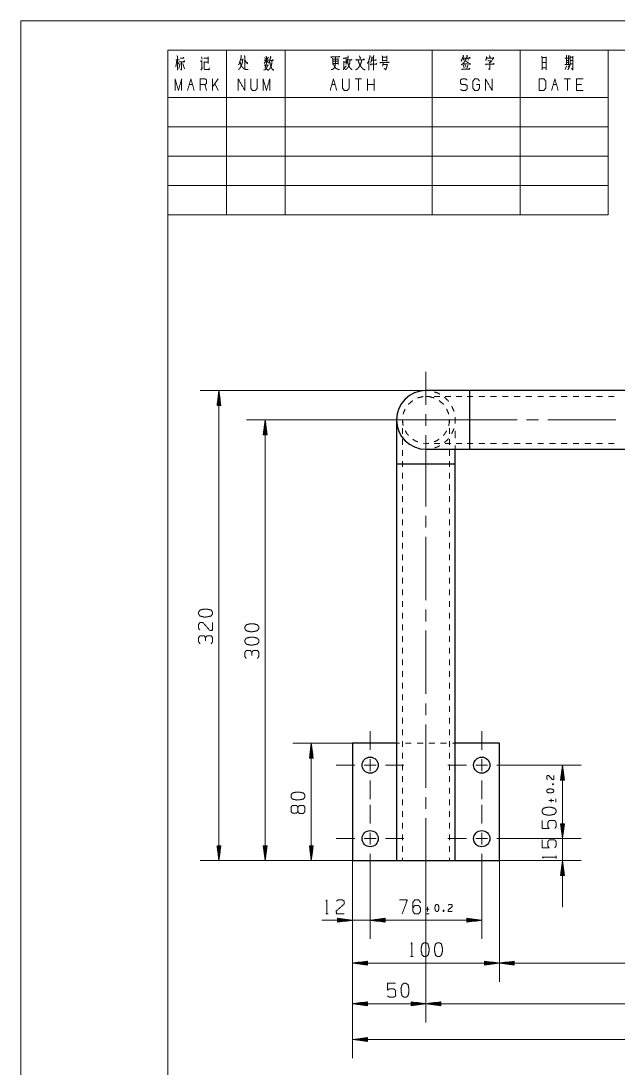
# Model space of a CAD drawing. Header units: millimetres. Extents: x 0 to 420, y 0 to 297.
# Drawn here: x 0 to 101.7, y 118.8 to 297 of the extents above; entities that cross this region are included whole.
import ezdxf

# ---------------------------------------------------------------- set-up
doc = ezdxf.new("R2010")
doc.units = ezdxf.units.MM
doc.layers.add('101', color=7, linetype='Continuous', true_color=0xffffff)

msp = doc.modelspace()

# ---------------------------------------------------------------- linework, layer by layer
at = {"layer": '101', "color": 133, "linetype": 'Continuous', "lineweight": 18}
for p, q in [((0, 297), (0, 0)), ((420, 297), (0, 297)), ((415, 292), (25, 292)), ((25, 292), (25, 5)), ((25, 292), (25, 264)), ((25, 292), (100, 292)), ((25, 292), (100, 292)), ((25, 292), (100, 292)), ((35, 292), (35, 264)), ((45, 292), (45, 264)), ((70, 292), (70, 264)), ((85, 292), (85, 264)), ((100, 292), (100, 264)), ((25, 284), (100, 284)), ((25, 279), (100, 279)), ((25, 274), (100, 274)), ((25, 269), (100, 269)), ((25, 264), (100, 264))]:
    msp.add_line(p, q, dxfattribs=at)
at = {"layer": '101', "color": 72, "linetype": 'Continuous', "lineweight": 18}
for p, q in [((30.74, 290.88), (30.87, 290.49)), ((41.53, 290.78), (41.66, 290.49)), ((42.14, 290.82), (41.95, 290.49)), ((53.11, 290.49), (53.99, 290.49)), ((54.01, 290.63), (54.01, 289.56)), ((55.4, 290.82), (55.37, 289.89)), ((61.56, 290.86), (62.32, 290.86)), ((62.33, 291.05), (62.33, 290.09)), ((76.04, 290.67), (76.21, 290.34)), ((93.22, 291.13), (93.33, 290.98)), ((26.57, 290.3), (26.35, 289.18)), ((26.36, 290.36), (26.98, 290.36)), ((26.69, 290.14), (26.91, 289.66)), ((27.11, 289.78), (26.88, 288.91)), ((27.56, 289.76), (27.87, 288.87)), ((30.65, 288.62), (30.93, 289.08)), ((31.13, 290.07), (31.22, 289.97)), ((37.42, 290.41), (37.77, 290.41)), ((41.4, 289.47), (42.16, 289.47)), ((41.69, 290.2), (41.43, 289.78)), ((41.88, 290.18), (42.11, 289.91)), ((53.1, 289.76), (53.98, 289.76)), ((53.11, 290.14), (53.98, 290.14)), ((55, 290.16), (55, 288.89)), ((55.02, 290.01), (55.35, 290.01)), ((59.27, 290.28), (59.27, 288.65)), ((61.56, 290.28), (62.32, 290.28)), ((61.73, 289.91), (61.56, 289.33)), ((61.6, 289.56), (62.33, 289.56)), ((75.31, 289.52), (75.48, 289.02)), ((75.35, 289.72), (76.07, 289.72)), ((75.6, 289.62), (75.76, 289.2)), ((76.13, 289.56), (75.92, 288.89)), ((92.92, 289.33), (92.65, 288.71)), ((92.86, 289.95), (93.25, 289.95)), ((93.18, 289.37), (93.28, 289.04)), ((93.75, 288.94), (94, 288.69)), ((32.63, 285.18), (32.63, 287.14)), ((33.59, 287.14), (32.63, 285.78)), ((58.02, 287.14), (56.9, 287.14)), ((57.46, 287.14), (57.46, 285.18)), ((59.02, 285.18), (59.02, 287.14)), ((60.14, 285.18), (60.14, 287.14)), ((93.6, 287.14), (92.49, 287.14)), ((93.05, 287.14), (93.05, 285.18)), ((28.66, 286.17), (29.22, 286.17)), ((31.62, 285.18), (31.34, 286.17)), ((33.59, 285.18), (33.04, 286.36)), ((52.94, 286.17), (53.49, 286.17)), ((60.14, 286.17), (59.02, 286.17)), ((90.65, 286.17), (91.2, 286.17)), ((95.45, 286.17), (94.61, 286.17)), ((90.5, 167.07), (90.71, 167.15)), ((89.92, 164.36), (90.72, 164.36)), ((90.32, 164.64), (90.32, 164.08)), ((91.11, 164.08), (91.11, 164.64)), ((91.13, 154.5), (91.13, 154.93)), ((69.22, 146.27), (69.22, 145.47)), ((51.9, 145.06), (52.32, 145.06)), ((69.5, 145.87), (68.94, 145.87)), ((68.94, 145.08), (69.5, 145.08)), ((71.93, 145.69), (72.01, 145.48)), ((66.35, 137.78), (66.77, 137.78))]:
    msp.add_line(p, q, dxfattribs=at)
at = {"layer": '101', "color": 151, "linetype": 'Continuous', "lineweight": 18}
for p, q in [((68.97, 231.7), (68.97, 237.28)), ((68.97, 228.1), (68.97, 230.11)), ((66.37, 229.11), (60.79, 229.11)), ((67.96, 229.11), (69.97, 229.11)), ((71.56, 229.11), (77.14, 229.11)), ((88.13, 229.11), (86.12, 229.11)), ((101.33, 229.11), (89.71, 229.11)), ((68.97, 226.52), (68.97, 220.93)), ((68.97, 210.79), (68.97, 212.8)), ((68.97, 198.43), (68.97, 209.2)), ((68.97, 194.83), (68.97, 196.84)), ((68.97, 182.47), (68.97, 193.25)), ((68.97, 178.88), (68.97, 180.88)), ((68.97, 166.51), (68.97, 177.29)), ((59.47, 172.95), (59.47, 176.12)), ((78.47, 172.95), (78.47, 176.12)), ((59.47, 169.35), (59.47, 171.36)), ((78.47, 169.35), (78.47, 171.36)), ((56.87, 170.36), (53.7, 170.36)), ((58.46, 170.36), (60.47, 170.36)), ((62.06, 170.36), (65.23, 170.36)), ((75.87, 170.36), (72.7, 170.36)), ((77.46, 170.36), (79.47, 170.36)), ((81.06, 170.36), (84.23, 170.36)), ((59.47, 167.77), (59.47, 164.59)), ((78.47, 167.77), (78.47, 164.59)), ((68.97, 162.92), (68.97, 164.93)), ((59.47, 160.45), (59.47, 163.62)), ((78.47, 160.45), (78.47, 163.62)), ((59.47, 156.85), (59.47, 158.86)), ((78.47, 156.85), (78.47, 158.86)), ((56.87, 157.86), (53.7, 157.86)), ((58.46, 157.86), (60.47, 157.86)), ((62.06, 157.86), (65.23, 157.86)), ((75.87, 157.86), (72.7, 157.86)), ((77.46, 157.86), (79.47, 157.86)), ((81.06, 157.86), (84.23, 157.86)), ((59.47, 155.27), (59.47, 152.09)), ((78.47, 155.27), (78.47, 152.09))]:
    msp.add_line(p, q, dxfattribs=at)
at = {"layer": '101', "color": 22, "linetype": 'Continuous', "lineweight": 18}
for p, q in [((76.47, 234.11), (30.55, 234.11)), ((33.72, 234.11), (33.39, 231.57)), ((33.65, 231.57), (33.65, 233.53)), ((33.7, 231.57), (33.7, 233.92)), ((33.72, 234.11), (33.72, 154.11)), ((34.06, 231.57), (33.72, 234.11)), ((33.75, 231.57), (33.75, 233.92)), ((33.8, 231.57), (33.8, 233.53)), ((33.44, 231.57), (33.44, 231.99)), ((33.49, 231.57), (33.49, 232.37)), ((33.54, 231.57), (33.54, 232.76)), ((33.6, 231.57), (33.6, 233.14)), ((33.85, 231.57), (33.85, 233.14)), ((33.9, 231.57), (33.9, 232.76)), ((33.95, 231.57), (33.95, 232.37)), ((34, 231.57), (34, 231.99)), ((33.39, 231.57), (33.39, 231.6)), ((33.39, 231.57), (33.39, 231.6)), ((33.39, 231.57), (34.06, 231.57)), ((34.05, 231.57), (34.05, 231.6)), ((34.05, 231.57), (34.05, 231.6)), ((72.92, 229.11), (38.43, 229.11)), ((41.6, 229.11), (41.27, 226.57)), ((41.48, 226.57), (41.48, 228.14)), ((41.53, 226.57), (41.53, 228.53)), ((41.58, 226.57), (41.58, 228.92)), ((41.94, 226.57), (41.6, 229.11)), ((41.6, 154.11), (41.6, 229.11)), ((41.63, 226.57), (41.63, 228.92)), ((41.68, 226.57), (41.68, 228.53)), ((41.73, 226.57), (41.73, 228.14)), ((41.27, 226.57), (41.27, 226.6)), ((41.27, 226.57), (41.27, 226.6)), ((41.27, 226.57), (41.94, 226.57)), ((41.32, 226.57), (41.32, 226.99)), ((41.38, 226.57), (41.38, 227.37)), ((41.43, 226.57), (41.43, 227.76)), ((41.78, 226.57), (41.78, 227.76)), ((41.83, 226.57), (41.83, 227.37)), ((41.88, 226.57), (41.88, 226.99)), ((41.93, 226.57), (41.93, 226.6)), ((41.93, 226.57), (41.93, 226.6)), ((59.47, 174.11), (46.28, 174.11)), ((49.45, 174.11), (49.12, 171.57)), ((49.33, 171.57), (49.33, 173.14)), ((49.38, 171.57), (49.38, 173.53)), ((49.43, 171.57), (49.43, 173.92)), ((49.79, 171.57), (49.45, 174.11)), ((49.45, 154.11), (49.45, 174.11)), ((49.48, 171.57), (49.48, 173.92)), ((49.53, 171.57), (49.53, 173.53)), ((49.58, 171.57), (49.58, 173.14)), ((49.12, 171.57), (49.12, 171.6)), ((49.12, 171.57), (49.12, 171.6)), ((49.12, 171.57), (49.79, 171.57)), ((49.17, 171.57), (49.17, 171.99)), ((49.22, 171.57), (49.22, 172.37)), ((49.28, 171.57), (49.28, 172.76)), ((49.63, 171.57), (49.63, 172.76)), ((49.68, 171.57), (49.68, 172.37)), ((49.73, 171.57), (49.73, 171.99)), ((49.78, 171.57), (49.78, 171.6)), ((49.78, 171.57), (49.78, 171.6)), ((84.23, 170.36), (95.4, 170.36)), ((92.22, 170.36), (91.89, 167.82)), ((92.1, 167.82), (92.1, 169.39)), ((92.15, 167.82), (92.15, 169.78)), ((92.2, 167.82), (92.2, 170.17)), ((92.22, 157.86), (92.22, 170.36)), ((92.56, 167.82), (92.22, 170.36)), ((92.25, 167.82), (92.25, 170.17)), ((92.3, 167.82), (92.3, 169.78)), ((92.35, 167.82), (92.35, 169.39)), ((91.89, 167.82), (91.89, 167.85)), ((91.89, 167.82), (91.89, 167.85)), ((91.89, 167.82), (92.56, 167.82)), ((91.94, 167.82), (91.94, 168.24)), ((91.99, 167.82), (91.99, 168.62)), ((92.05, 167.82), (92.05, 169.01)), ((92.4, 167.82), (92.4, 169.01)), ((92.45, 167.82), (92.45, 168.62)), ((92.5, 167.82), (92.5, 168.24)), ((92.55, 167.82), (92.55, 167.85)), ((92.55, 167.82), (92.55, 167.85)), ((92.22, 146.17), (92.22, 165.8)), ((91.89, 160.4), (92.22, 157.86)), ((92.56, 160.4), (91.89, 160.4)), ((92.56, 160.4), (91.89, 160.4)), ((91.89, 160.4), (91.89, 160.37)), ((91.89, 160.4), (91.89, 160.37)), ((91.89, 160.4), (91.89, 160.37)), ((91.89, 160.4), (91.89, 160.37)), ((91.89, 160.4), (92.22, 157.86)), ((91.94, 160.4), (91.94, 159.98)), ((91.94, 160.4), (91.94, 159.98)), ((91.99, 160.4), (91.99, 159.59)), ((91.99, 160.4), (91.99, 159.59)), ((92.05, 160.4), (92.05, 159.21)), ((92.05, 160.4), (92.05, 159.21)), ((92.1, 160.4), (92.1, 158.82)), ((92.1, 160.4), (92.1, 158.82)), ((92.15, 160.4), (92.15, 158.44)), ((92.15, 160.4), (92.15, 158.44)), ((92.2, 160.4), (92.2, 158.05)), ((92.2, 160.4), (92.2, 158.05)), ((92.22, 157.86), (92.56, 160.4)), ((92.22, 157.86), (92.56, 160.4)), ((92.25, 160.4), (92.25, 158.05)), ((92.25, 160.4), (92.25, 158.05)), ((92.3, 160.4), (92.3, 158.44)), ((92.3, 160.4), (92.3, 158.44)), ((92.35, 160.4), (92.35, 158.82)), ((92.35, 160.4), (92.35, 158.82)), ((92.4, 160.4), (92.4, 159.21)), ((92.4, 160.4), (92.4, 159.21)), ((92.45, 160.4), (92.45, 159.59)), ((92.45, 160.4), (92.45, 159.59)), ((92.5, 160.4), (92.5, 159.98)), ((92.5, 160.4), (92.5, 159.98)), ((92.55, 160.4), (92.55, 160.37)), ((92.55, 160.4), (92.55, 160.37)), ((92.55, 160.4), (92.55, 160.37)), ((92.55, 160.4), (92.55, 160.37)), ((84.23, 157.86), (95.4, 157.86)), ((84.23, 157.86), (95.4, 157.86)), ((33.39, 156.65), (33.72, 154.11)), ((34.06, 156.65), (33.39, 156.65)), ((33.39, 156.65), (33.39, 156.62)), ((33.39, 156.65), (33.39, 156.62)), ((33.44, 156.65), (33.44, 156.23)), ((33.49, 156.65), (33.49, 155.84)), ((33.54, 156.65), (33.54, 155.46)), ((33.6, 156.65), (33.6, 155.07)), ((33.65, 156.65), (33.65, 154.69)), ((33.7, 156.65), (33.7, 154.3)), ((33.72, 154.11), (34.06, 156.65)), ((33.75, 156.65), (33.75, 154.3)), ((33.8, 156.65), (33.8, 154.69)), ((33.85, 156.65), (33.85, 155.07)), ((33.9, 156.65), (33.9, 155.46)), ((33.95, 156.65), (33.95, 155.84)), ((34, 156.65), (34, 156.23)), ((34.05, 156.65), (34.05, 156.62)), ((34.05, 156.65), (34.05, 156.62)), ((41.94, 156.65), (41.27, 156.65)), ((41.27, 156.65), (41.6, 154.11)), ((41.27, 156.65), (41.27, 156.62)), ((41.27, 156.65), (41.27, 156.62)), ((41.32, 156.65), (41.32, 156.23)), ((41.38, 156.65), (41.38, 155.84)), ((41.43, 156.65), (41.43, 155.46)), ((41.48, 156.65), (41.48, 155.07)), ((41.53, 156.65), (41.53, 154.69)), ((41.58, 156.65), (41.58, 154.3)), ((41.6, 154.11), (41.94, 156.65)), ((41.63, 156.65), (41.63, 154.3)), ((41.68, 156.65), (41.68, 154.69)), ((41.73, 156.65), (41.73, 155.07)), ((41.78, 156.65), (41.78, 155.46)), ((41.83, 156.65), (41.83, 155.84)), ((41.88, 156.65), (41.88, 156.23)), ((41.93, 156.65), (41.93, 156.62)), ((41.93, 156.65), (41.93, 156.62)), ((49.12, 156.65), (49.12, 156.62)), ((49.12, 156.65), (49.12, 156.62)), ((49.79, 156.65), (49.12, 156.65)), ((49.12, 156.65), (49.45, 154.11)), ((49.17, 156.65), (49.17, 156.23)), ((49.22, 156.65), (49.22, 155.84)), ((49.28, 156.65), (49.28, 155.46)), ((49.33, 156.65), (49.33, 155.07)), ((49.38, 156.65), (49.38, 154.69)), ((49.43, 156.65), (49.43, 154.3)), ((49.45, 154.11), (49.79, 156.65)), ((49.48, 156.65), (49.48, 154.3)), ((49.53, 156.65), (49.53, 154.69)), ((49.58, 156.65), (49.58, 155.07)), ((49.63, 156.65), (49.63, 155.46)), ((49.68, 156.65), (49.68, 155.84)), ((49.73, 156.65), (49.73, 156.23)), ((49.78, 156.65), (49.78, 156.62)), ((49.78, 156.65), (49.78, 156.62)), ((56.47, 154.11), (30.55, 154.11)), ((63.97, 154.11), (38.43, 154.11)), ((63.97, 154.11), (46.28, 154.11)), ((56.47, 154.11), (56.47, 140.79)), ((56.47, 154.11), (56.47, 133.51)), ((56.47, 154.11), (56.47, 120.5)), ((56.47, 154.11), (56.47, 126.59)), ((81.47, 154.11), (95.4, 154.11)), ((81.47, 154.11), (81.47, 133.51)), ((81.47, 154.11), (81.47, 133.51)), ((92.22, 154.11), (91.89, 151.57)), ((92.15, 151.57), (92.15, 153.53)), ((92.2, 151.57), (92.2, 153.92)), ((92.56, 151.57), (92.22, 154.11)), ((92.25, 151.57), (92.25, 153.92)), ((92.3, 151.57), (92.3, 153.53)), ((59.47, 152.09), (59.47, 140.79)), ((59.47, 152.09), (59.47, 140.79)), ((78.47, 152.09), (78.47, 140.79)), ((91.89, 151.57), (91.89, 151.6)), ((91.89, 151.57), (91.89, 151.6)), ((91.89, 151.57), (92.56, 151.57)), ((91.94, 151.57), (91.94, 151.99)), ((91.99, 151.57), (91.99, 152.37)), ((92.05, 151.57), (92.05, 152.76)), ((92.1, 151.57), (92.1, 153.14)), ((92.35, 151.57), (92.35, 153.14)), ((92.4, 151.57), (92.4, 152.76)), ((92.45, 151.57), (92.45, 152.37)), ((92.5, 151.57), (92.5, 151.99)), ((92.55, 151.57), (92.55, 151.6)), ((92.55, 151.57), (92.55, 151.6)), ((68.97, 150.56), (68.97, 126.59)), ((68.97, 150.56), (68.97, 126.59)), ((51.26, 143.97), (67.4, 143.97)), ((53.93, 144.3), (53.96, 144.3)), ((53.93, 144.3), (53.93, 143.63)), ((53.93, 144.3), (53.96, 144.3)), ((56.47, 143.97), (53.93, 144.3)), ((53.93, 144.25), (54.34, 144.25)), ((53.93, 144.2), (54.73, 144.2)), ((53.93, 144.15), (55.12, 144.15)), ((53.93, 144.1), (55.5, 144.1)), ((53.93, 144.04), (55.89, 144.04)), ((53.93, 143.99), (56.27, 143.99)), ((53.93, 143.63), (56.47, 143.97)), ((53.93, 143.94), (56.27, 143.94)), ((53.93, 143.89), (55.89, 143.89)), ((53.93, 143.84), (55.5, 143.84)), ((53.93, 143.79), (55.12, 143.79)), ((53.93, 143.74), (54.73, 143.74)), ((53.93, 143.69), (54.34, 143.69)), ((53.93, 143.64), (53.96, 143.64)), ((53.93, 143.64), (53.96, 143.64)), ((62.01, 144.3), (59.47, 143.97)), ((62.01, 144.3), (59.47, 143.97)), ((59.47, 143.97), (62.01, 143.63)), ((59.47, 143.97), (62.01, 143.63)), ((59.47, 143.97), (78.47, 143.97)), ((62.01, 143.99), (59.66, 143.99)), ((62.01, 143.99), (59.66, 143.99)), ((62.01, 143.94), (59.66, 143.94)), ((62.01, 143.94), (59.66, 143.94)), ((62.01, 144.04), (60.04, 144.04)), ((62.01, 144.04), (60.04, 144.04)), ((62.01, 143.89), (60.04, 143.89)), ((62.01, 143.89), (60.04, 143.89)), ((62.01, 144.1), (60.43, 144.1)), ((62.01, 144.1), (60.43, 144.1)), ((62.01, 143.84), (60.43, 143.84)), ((62.01, 143.84), (60.43, 143.84)), ((62.01, 144.15), (60.82, 144.15)), ((62.01, 144.15), (60.82, 144.15)), ((62.01, 143.79), (60.82, 143.79)), ((62.01, 143.79), (60.82, 143.79)), ((62.01, 144.2), (61.2, 144.2)), ((62.01, 144.2), (61.2, 144.2)), ((62.01, 143.74), (61.2, 143.74)), ((62.01, 143.74), (61.2, 143.74)), ((62.01, 144.25), (61.59, 144.25)), ((62.01, 144.25), (61.59, 144.25)), ((62.01, 143.69), (61.59, 143.69)), ((62.01, 143.69), (61.59, 143.69)), ((62.01, 144.3), (61.97, 144.3)), ((62.01, 144.3), (61.97, 144.3)), ((62.01, 144.3), (61.97, 144.3)), ((62.01, 144.3), (61.97, 144.3)), ((62.01, 143.64), (61.97, 143.64)), ((62.01, 143.64), (61.97, 143.64)), ((62.01, 143.64), (61.97, 143.64)), ((62.01, 143.64), (61.97, 143.64)), ((62.01, 143.63), (62.01, 144.3)), ((62.01, 143.63), (62.01, 144.3)), ((78.47, 143.97), (75.93, 144.3)), ((75.93, 144.3), (75.93, 143.63)), ((75.93, 144.3), (75.96, 144.3)), ((75.93, 144.3), (75.96, 144.3)), ((75.93, 144.25), (76.34, 144.25)), ((75.93, 144.2), (76.73, 144.2)), ((75.93, 144.15), (77.12, 144.15)), ((75.93, 144.1), (77.5, 144.1)), ((75.93, 144.04), (77.89, 144.04)), ((75.93, 143.99), (78.27, 143.99)), ((75.93, 143.63), (78.47, 143.97)), ((75.93, 143.94), (78.27, 143.94)), ((75.93, 143.89), (77.89, 143.89)), ((75.93, 143.84), (77.5, 143.84)), ((75.93, 143.79), (77.12, 143.79)), ((75.93, 143.74), (76.73, 143.74)), ((75.93, 143.69), (76.34, 143.69)), ((75.93, 143.64), (75.96, 143.64)), ((75.93, 143.64), (75.96, 143.64)), ((59.01, 137.02), (56.47, 136.69)), ((81.47, 136.69), (56.47, 136.69)), ((56.47, 136.69), (59.01, 136.35)), ((59.01, 136.71), (56.66, 136.71)), ((59.01, 136.66), (56.66, 136.66)), ((59.01, 136.76), (57.04, 136.76)), ((59.01, 136.61), (57.04, 136.61)), ((59.01, 136.81), (57.43, 136.81)), ((59.01, 136.56), (57.43, 136.56)), ((59.01, 136.86), (57.82, 136.86)), ((59.01, 136.51), (57.82, 136.51)), ((59.01, 136.91), (58.2, 136.91)), ((59.01, 136.46), (58.2, 136.46)), ((59.01, 136.96), (58.59, 136.96)), ((59.01, 136.41), (58.59, 136.41)), ((59.01, 137.02), (58.97, 137.02)), ((59.01, 137.02), (58.97, 137.02)), ((59.01, 136.36), (58.97, 136.36)), ((59.01, 136.36), (58.97, 136.36)), ((59.01, 136.35), (59.01, 137.02)), ((78.93, 137.02), (78.93, 136.35)), ((78.93, 137.02), (78.96, 137.02)), ((78.93, 137.02), (78.96, 137.02)), ((81.47, 136.69), (78.93, 137.02)), ((78.93, 136.96), (79.34, 136.96)), ((78.93, 136.91), (79.73, 136.91)), ((78.93, 136.86), (80.12, 136.86)), ((78.93, 136.81), (80.5, 136.81)), ((78.93, 136.76), (80.89, 136.76)), ((78.93, 136.71), (81.27, 136.71)), ((78.93, 136.35), (81.47, 136.69)), ((78.93, 136.66), (81.27, 136.66)), ((78.93, 136.61), (80.89, 136.61)), ((78.93, 136.56), (80.5, 136.56)), ((78.93, 136.51), (80.12, 136.51)), ((78.93, 136.46), (79.73, 136.46)), ((78.93, 136.41), (79.34, 136.41)), ((78.93, 136.36), (78.96, 136.36)), ((78.93, 136.36), (78.96, 136.36)), ((84.01, 137.02), (81.47, 136.69)), ((243.97, 136.69), (81.47, 136.69)), ((81.47, 136.69), (84.01, 136.35)), ((84.01, 136.71), (81.66, 136.71)), ((84.01, 136.66), (81.66, 136.66)), ((84.01, 136.76), (82.04, 136.76)), ((84.01, 136.61), (82.04, 136.61)), ((84.01, 136.81), (82.43, 136.81)), ((84.01, 136.56), (82.43, 136.56)), ((84.01, 136.86), (82.82, 136.86)), ((84.01, 136.51), (82.82, 136.51)), ((84.01, 136.91), (83.2, 136.91)), ((84.01, 136.46), (83.2, 136.46)), ((84.01, 136.96), (83.59, 136.96)), ((84.01, 136.41), (83.59, 136.41)), ((84.01, 137.02), (83.97, 137.02)), ((84.01, 137.02), (83.97, 137.02)), ((84.01, 136.36), (83.97, 136.36)), ((84.01, 136.36), (83.97, 136.36)), ((84.01, 136.35), (84.01, 137.02)), ((59.01, 130.1), (56.47, 129.77)), ((59.01, 130.1), (58.97, 130.1)), ((59.01, 130.1), (58.97, 130.1)), ((59.01, 129.43), (59.01, 130.1)), ((66.43, 130.1), (66.43, 129.43)), ((66.43, 130.1), (66.46, 130.1)), ((66.43, 130.1), (66.46, 130.1)), ((68.97, 129.77), (66.43, 130.1)), ((71.51, 130.1), (68.97, 129.77)), ((71.51, 130.1), (71.47, 130.1)), ((71.51, 130.1), (71.47, 130.1)), ((71.51, 129.43), (71.51, 130.1)), ((56.47, 129.77), (59.01, 129.43)), ((56.47, 129.77), (68.97, 129.77)), ((59.01, 129.79), (56.66, 129.79)), ((59.01, 129.74), (56.66, 129.74)), ((59.01, 129.84), (57.04, 129.84)), ((59.01, 129.69), (57.04, 129.69)), ((59.01, 129.9), (57.43, 129.9)), ((59.01, 129.64), (57.43, 129.64)), ((59.01, 129.95), (57.82, 129.95)), ((59.01, 129.59), (57.82, 129.59)), ((59.01, 130), (58.2, 130)), ((59.01, 129.54), (58.2, 129.54)), ((59.01, 130.05), (58.59, 130.05)), ((59.01, 129.49), (58.59, 129.49)), ((59.01, 129.44), (58.97, 129.44)), ((59.01, 129.44), (58.97, 129.44)), ((66.43, 130.05), (66.84, 130.05)), ((66.43, 130), (67.23, 130)), ((66.43, 129.95), (67.62, 129.95)), ((66.43, 129.9), (68, 129.9)), ((66.43, 129.84), (68.39, 129.84)), ((66.43, 129.79), (68.77, 129.79)), ((66.43, 129.43), (68.97, 129.77)), ((66.43, 129.74), (68.77, 129.74)), ((66.43, 129.69), (68.39, 129.69)), ((66.43, 129.64), (68, 129.64)), ((66.43, 129.59), (67.62, 129.59)), ((66.43, 129.54), (67.23, 129.54)), ((66.43, 129.49), (66.84, 129.49)), ((66.43, 129.44), (66.46, 129.44)), ((66.43, 129.44), (66.46, 129.44)), ((68.97, 129.77), (71.51, 129.43)), ((68.97, 129.77), (256.47, 129.77)), ((71.51, 129.79), (69.16, 129.79)), ((71.51, 129.74), (69.16, 129.74)), ((71.51, 129.84), (69.54, 129.84)), ((71.51, 129.69), (69.54, 129.69)), ((71.51, 129.9), (69.93, 129.9)), ((71.51, 129.64), (69.93, 129.64)), ((71.51, 129.95), (70.32, 129.95)), ((71.51, 129.59), (70.32, 129.59)), ((71.51, 130), (70.7, 130)), ((71.51, 129.54), (70.7, 129.54)), ((71.51, 130.05), (71.09, 130.05)), ((71.51, 129.49), (71.09, 129.49)), ((71.51, 129.44), (71.47, 129.44)), ((71.51, 129.44), (71.47, 129.44)), ((59.01, 124.01), (56.47, 123.67)), ((56.47, 123.67), (59.01, 123.34)), ((56.47, 123.67), (268.97, 123.67)), ((59.01, 123.7), (56.66, 123.7)), ((59.01, 123.65), (56.66, 123.65)), ((59.01, 123.75), (57.04, 123.75)), ((59.01, 123.6), (57.04, 123.6)), ((59.01, 123.8), (57.43, 123.8)), ((59.01, 123.55), (57.43, 123.55)), ((59.01, 123.85), (57.82, 123.85)), ((59.01, 123.5), (57.82, 123.5)), ((59.01, 123.9), (58.2, 123.9)), ((59.01, 123.45), (58.2, 123.45)), ((59.01, 123.95), (58.59, 123.95)), ((59.01, 123.39), (58.59, 123.39)), ((59.01, 124), (58.97, 124)), ((59.01, 124), (58.97, 124)), ((59.01, 123.34), (58.97, 123.34)), ((59.01, 123.34), (58.97, 123.34)), ((59.01, 123.34), (59.01, 124.01))]:
    msp.add_line(p, q, dxfattribs=at)
at = {"layer": '101', "color": 53, "linetype": 'Continuous', "lineweight": 18}
for p, q in [((68.97, 234.11), (69.45, 234.06)), ((75.06, 233.11), (74.12, 233.11)), ((76.47, 233.11), (76, 233.11)), ((76.97, 233.11), (76.47, 233.11)), ((78.97, 233.11), (77.97, 233.11)), ((80.98, 233.11), (79.98, 233.11)), ((82.98, 233.11), (81.98, 233.11)), ((84.99, 233.11), (83.99, 233.11)), ((87, 233.11), (85.99, 233.11)), ((89, 233.11), (88, 233.11)), ((91.01, 233.11), (90, 233.11)), ((93.01, 233.11), (92.01, 233.11)), ((95.02, 233.11), (94.02, 233.11)), ((97.03, 233.11), (96.02, 233.11)), ((99.03, 233.11), (98.03, 233.11)), ((101.04, 233.11), (100.03, 233.11)), ((73.94, 229.6), (73.94, 228.62)), ((68.49, 225.16), (68.97, 225.11)), ((68.97, 225.11), (69.44, 225.16)), ((73.97, 224.11), (73.97, 224.73)), ((74.12, 225.11), (75.06, 225.11)), ((76, 225.11), (76.47, 225.11)), ((76.47, 225.11), (76.97, 225.11)), ((77.97, 225.11), (78.97, 225.11)), ((79.98, 225.11), (80.98, 225.11)), ((81.98, 225.11), (82.98, 225.11)), ((83.99, 225.11), (84.99, 225.11)), ((85.99, 225.11), (87, 225.11)), ((88, 225.11), (89, 225.11)), ((90, 225.11), (91.01, 225.11)), ((92.01, 225.11), (93.01, 225.11)), ((94.02, 225.11), (95.02, 225.11)), ((96.02, 225.11), (97.03, 225.11)), ((98.03, 225.11), (99.03, 225.11)), ((100.03, 225.11), (101.04, 225.11)), ((64.97, 223.95), (64.97, 223.01)), ((69.45, 224.16), (68.97, 224.11)), ((72.97, 223.01), (72.97, 223.95)), ((64.97, 222.08), (64.97, 221.61)), ((64.97, 221.61), (64.97, 221.11)), ((72.97, 221.61), (72.97, 222.08)), ((72.97, 221.11), (72.97, 221.61)), ((64.97, 220.12), (64.97, 219.13)), ((72.97, 219.13), (72.97, 220.12)), ((64.97, 218.13), (64.97, 217.14)), ((72.97, 217.14), (72.97, 218.13)), ((64.97, 216.15), (64.97, 215.16)), ((72.97, 215.16), (72.97, 216.15)), ((64.97, 214.16), (64.97, 213.17)), ((72.97, 213.17), (72.97, 214.16)), ((64.97, 212.18), (64.97, 211.19)), ((72.97, 211.19), (72.97, 212.18)), ((64.97, 210.19), (64.97, 209.2)), ((72.97, 209.2), (72.97, 210.19)), ((64.97, 208.21), (64.97, 207.21)), ((72.97, 207.21), (72.97, 208.21)), ((64.97, 206.22), (64.97, 205.23)), ((72.97, 205.23), (72.97, 206.22)), ((64.97, 204.24), (64.97, 203.24)), ((72.97, 203.24), (72.97, 204.24)), ((64.97, 202.25), (64.97, 201.26)), ((72.97, 201.26), (72.97, 202.25)), ((64.97, 200.27), (64.97, 199.27)), ((72.97, 199.27), (72.97, 200.27)), ((64.97, 198.28), (64.97, 197.29)), ((72.97, 197.29), (72.97, 198.28)), ((64.97, 196.3), (64.97, 195.3)), ((72.97, 195.3), (72.97, 196.3)), ((64.97, 194.31), (64.97, 193.32)), ((72.97, 193.32), (72.97, 194.31)), ((64.97, 192.33), (64.97, 191.33)), ((72.97, 191.33), (72.97, 192.33)), ((64.97, 190.34), (64.97, 189.35)), ((72.97, 189.35), (72.97, 190.34)), ((64.97, 188.35), (64.97, 187.36)), ((72.97, 187.36), (72.97, 188.35)), ((64.97, 186.37), (64.97, 185.38)), ((72.97, 185.38), (72.97, 186.37)), ((64.97, 184.38), (64.97, 183.39)), ((72.97, 183.39), (72.97, 184.38)), ((64.97, 182.4), (64.97, 181.41)), ((72.97, 181.41), (72.97, 182.4)), ((64.97, 180.41), (64.97, 179.42)), ((72.97, 179.42), (72.97, 180.41)), ((64.97, 178.43), (64.97, 177.44)), ((72.97, 177.44), (72.97, 178.43)), ((64.97, 176.44), (64.97, 175.45)), ((72.97, 175.45), (72.97, 176.44)), ((64.47, 174.11), (63.97, 174.11)), ((64.97, 174.46), (64.97, 173.46)), ((66.47, 174.11), (65.47, 174.11)), ((68.47, 174.11), (67.47, 174.11)), ((70.47, 174.11), (69.47, 174.11)), ((72.47, 174.11), (71.47, 174.11)), ((72.97, 173.46), (72.97, 174.46)), ((73.97, 174.11), (73.47, 174.11)), ((64.97, 172.47), (64.97, 171.48)), ((72.97, 171.48), (72.97, 172.47)), ((64.97, 170.49), (64.97, 169.49)), ((72.97, 169.49), (72.97, 170.49)), ((64.97, 168.5), (64.97, 167.51)), ((72.97, 167.51), (72.97, 168.5)), ((64.97, 166.52), (64.97, 165.52)), ((72.97, 165.52), (72.97, 166.52)), ((64.97, 164.53), (64.97, 163.54)), ((72.97, 163.54), (72.97, 164.53)), ((64.97, 162.55), (64.97, 161.55)), ((72.97, 161.55), (72.97, 162.55)), ((64.97, 160.56), (64.97, 159.57)), ((72.97, 159.57), (72.97, 160.56)), ((64.97, 158.58), (64.97, 157.58)), ((72.97, 157.58), (72.97, 158.58)), ((64.97, 156.59), (64.97, 155.6)), ((72.97, 155.6), (72.97, 156.59)), ((64.97, 154.6), (64.97, 154.11)), ((72.97, 154.11), (72.97, 154.6))]:
    msp.add_line(p, q, dxfattribs=at)
at = {"layer": '101', "color": 163, "linetype": 'Continuous', "lineweight": 25}
for p, q in [((248.97, 234.11), (76.47, 234.11)), ((76.47, 224.11), (248.97, 224.11)), ((63.97, 221.61), (63.97, 154.11)), ((73.97, 154.11), (73.97, 221.61)), ((56.47, 174.11), (56.47, 154.11)), ((63.97, 174.11), (56.47, 174.11)), ((81.47, 174.11), (73.97, 174.11)), ((81.47, 154.11), (81.47, 174.11)), ((56.47, 154.11), (63.97, 154.11)), ((73.97, 154.11), (81.47, 154.11))]:
    msp.add_line(p, q, dxfattribs=at)
for centre in [(59.47, 170.36), (78.47, 170.36), (59.47, 157.86), (78.47, 157.86)]:
    msp.add_circle(centre, 1.38, dxfattribs=at)
msp.add_arc((68.97, 229.11), 5, 90, 270, dxfattribs=at)
at = {"layer": '101', "color": 72, "linetype": 'Continuous', "lineweight": 18}
for points, knots in [([(26.57, 291.07), (26.67, 290.94), (26.67, 288.6)], [0, 0, 0.064393, 1, 1]), ([(27.1, 290.69), (27.73, 290.69), (27.68, 290.82), (27.64, 290.74)], [0, 0, 0.736257, 0.890366, 1, 1]), ([(31.28, 290.69), (31.21, 290.63), (31.15, 290.69), (31.88, 290.69), (31.88, 290.88), (31.88, 289.78), (31.88, 289.97), (31.22, 289.97), (31.22, 288.83), (31.24, 288.75), (31.35, 288.71), (32.04, 288.71), (32.04, 289.02)], [0, 0, 0.017819, 0.033666, 0.169515, 0.204099, 0.407776, 0.442364, 0.564628, 0.775991, 0.791603, 0.814658, 0.942357, 1, 1]), ([(37.8, 290.55), (37.71, 289.95), (37.65, 289.76), (37.62, 289.62), (37.53, 289.47), (37.46, 289.31), (37.42, 289.18), (37.31, 289.02), (37.23, 288.89), (37.04, 288.71)], [0, 0, 0.296659, 0.392137, 0.46442, 0.547267, 0.635799, 0.700206, 0.795426, 0.869797, 1, 1]), ([(37.46, 291.13), (37.53, 290.94), (37.46, 290.67), (37.43, 290.53), (37.37, 290.34), (37.31, 290.14), (37.26, 289.95), (37.21, 289.78), (37.14, 289.66), (37.05, 289.52)], [0, 0, 0.116545, 0.278927, 0.365002, 0.478708, 0.603961, 0.717668, 0.817418, 0.901357, 1, 1]), ([(38.05, 291.11), (38.1, 290.96), (38.1, 288.87)], [0, 0, 0.06955, 1, 1]), ([(41.73, 290.94), (41.86, 290.88), (41.81, 290.92), (41.81, 289.76), (41.81, 290.3), (41.4, 290.3), (42.22, 290.3)], [0, 0, 0.046318, 0.069123, 0.437816, 0.608997, 0.739331, 1, 1]), ([(42.46, 290.96), (42.6, 290.82), (42.55, 290.86), (42.22, 289.8)], [0, 0, 0.143537, 0.187773, 1, 1]), ([(42.44, 290.28), (42.93, 290.28), (42.9, 290.45), (42.85, 290.34)], [0, 0, 0.634119, 0.848445, 1, 1]), ([(52.91, 290.86), (52.88, 290.76), (52.79, 290.88), (54.27, 290.88), (54.2, 290.98), (54.14, 290.88)], [0, 0, 0.054227, 0.130909, 0.87613, 0.940043, 1, 1]), ([(53.57, 290.88), (53.57, 289.72), (53.52, 289.58), (53.51, 289.41), (53.45, 289.2), (53.38, 289.04), (53.29, 288.91), (53.16, 288.81), (53.03, 288.75), (52.82, 288.73)], [0, 0, 0.455623, 0.515134, 0.580482, 0.665033, 0.736192, 0.79598, 0.861823, 0.919058, 1, 1]), ([(53.01, 290.63), (53.1, 290.49), (53.1, 289.58)], [0, 0, 0.156848, 1, 1]), ([(55.06, 290.65), (54.99, 290.57), (54.93, 290.65), (55.37, 290.65)], [0, 0, 0.169755, 0.325542, 1, 1]), ([(55.67, 291.05), (55.72, 290.96), (55.63, 290.41), (55.51, 289.99), (55.47, 289.85), (55.35, 289.62)], [0, 0, 0.062603, 0.440485, 0.727862, 0.828992, 1, 1]), ([(55.67, 290.38), (56.38, 290.38), (56.29, 290.49), (56.17, 290.36)], [0, 0, 0.696293, 0.830826, 1, 1]), ([(57.14, 290.45), (57.05, 290.34), (57.01, 290.38), (58.48, 290.38), (58.38, 290.55), (58.28, 290.41)], [0, 0, 0.066333, 0.095822, 0.818123, 0.913284, 1, 1]), ([(57.64, 291.07), (57.81, 290.65), (57.83, 290.76), (57.75, 290.55)], [0, 0, 0.581176, 0.716263, 1, 1]), ([(59.43, 291.13), (59.46, 290.98), (59.26, 290.34), (59.19, 290.09), (59.1, 289.95), (59, 289.76)], [0, 0, 0.101083, 0.561706, 0.738774, 0.854629, 1, 1]), ([(59.74, 290.92), (59.84, 290.69), (59.79, 290.78), (59.58, 289.91)], [0, 0, 0.200658, 0.282145, 1, 1]), ([(59.68, 290.3), (60.5, 290.3), (60.44, 290.45), (60.37, 290.3)], [0, 0, 0.720068, 0.857376, 1, 1]), ([(60.01, 291.13), (60.12, 290.98), (60.06, 291.05), (60.06, 288.65)], [0, 0, 0.069697, 0.101625, 1, 1]), ([(61.5, 291.07), (61.57, 290.98), (61.57, 290.14)], [0, 0, 0.115189, 1, 1]), ([(75.94, 291.15), (76.05, 291.03), (76.01, 291.05), (75.72, 290.38), (75.58, 290.14), (75.44, 289.95), (75.28, 289.72), (74.96, 289.52)], [0, 0, 0.080396, 0.103261, 0.444362, 0.576789, 0.688375, 0.819716, 1, 1]), ([(75.29, 291.17), (75.39, 291.03), (75.37, 291.07), (74.97, 290.16), (75.2, 290.69), (75.72, 290.69), (75.31, 290.69), (75.45, 290.34)], [0, 0, 0.057042, 0.07334, 0.392466, 0.581127, 0.745774, 0.87749, 1, 1]), ([(75.89, 290.69), (76.48, 290.69), (76.4, 290.84), (76.33, 290.74)], [0, 0, 0.669422, 0.855054, 1, 1]), ([(79.24, 290.92), (79.36, 290.69), (79.33, 290.78), (79.15, 290.28)], [0, 0, 0.294025, 0.394866, 1, 1]), ([(79.32, 290.67), (80.43, 290.67), (80.5, 290.84), (80.28, 290.36)], [0, 0, 0.611939, 0.711554, 1, 1]), ([(79.77, 291.11), (79.89, 290.82), (79.93, 290.86), (79.89, 290.76)], [0, 0, 0.644011, 0.768354, 1, 1]), ([(88.67, 290.94), (88.75, 290.78), (88.75, 288.69), (88.75, 289.02), (89.45, 289.02), (89.45, 288.71), (89.45, 290.88), (89.45, 290.76), (88.76, 290.76), (88.76, 289.95), (89.46, 289.95)], [0, 0, 0.022322, 0.280074, 0.320905, 0.407511, 0.44579, 0.713751, 0.729062, 0.813864, 0.913394, 1, 1]), ([(92.86, 291.13), (92.97, 290.98), (92.9, 291.07), (92.9, 289.56), (92.62, 289.56), (93.47, 289.56), (93.25, 289.56), (93.25, 291.07), (93.25, 290.67), (92.64, 290.67), (93.43, 290.67), (93.25, 290.67), (93.25, 290.26), (92.87, 290.26)], [0, 0, 0.025061, 0.039924, 0.243199, 0.280605, 0.39479, 0.42432, 0.627595, 0.680502, 0.763188, 0.869498, 0.893122, 0.948813, 1, 1]), ([(93.49, 291.03), (93.53, 290.88), (93.53, 289.7), (93.47, 289.43), (93.34, 289.12), (93.25, 288.87), (93.14, 288.69)], [0, 0, 0.062372, 0.548434, 0.661879, 0.800828, 0.909362, 1, 1]), ([(93.53, 290.86), (94, 290.86), (94, 290.98), (94, 288.62), (94, 290.28), (93.56, 290.28), (93.97, 290.28), (93.97, 289.7), (93.56, 289.7)], [0, 0, 0.072646, 0.091913, 0.457973, 0.714856, 0.782961, 0.846526, 0.936435, 1, 1]), ([(26.92, 290.07), (27.87, 290.07), (27.81, 290.24), (27.74, 290.09)], [0, 0, 0.737857, 0.874089, 1, 1]), ([(27.36, 290.07), (27.36, 288.65), (27.2, 288.73)], [0, 0, 0.887515, 1, 1]), ([(30.55, 290.14), (30.8, 290.14), (30.8, 290.26), (30.8, 288.81)], [0, 0, 0.136549, 0.204721, 1, 1]), ([(37.31, 290.01), (37.37, 289.87), (37.42, 289.7), (37.45, 289.56), (37.59, 289.27), (37.67, 289.18), (37.87, 288.98), (37.99, 288.87), (38.13, 288.79), (38.34, 288.73), (38.53, 288.73), (38.68, 288.71)], [0, 0, 0.075191, 0.157626, 0.228751, 0.384956, 0.438117, 0.578248, 0.65344, 0.734339, 0.837348, 0.928887, 1, 1]), ([(38.08, 290.38), (38.56, 289.72), (38.56, 289.91)], [0, 0, 0.814818, 1, 1]), ([(42.01, 289.41), (41.89, 289.16), (41.82, 288.98), (41.69, 288.79), (41.56, 288.69), (41.34, 288.65)], [0, 0, 0.251055, 0.434029, 0.64262, 0.795766, 1, 1]), ([(41.76, 289.68), (41.59, 289.1), (42.03, 288.62)], [0, 0, 0.483237, 1, 1]), ([(42.73, 290.2), (42.73, 289.95), (42.7, 289.68), (42.63, 289.39), (42.51, 289.1), (42.38, 288.89), (42.23, 288.71), (42.03, 288.58)], [0, 0, 0.134106, 0.280228, 0.441583, 0.610314, 0.742762, 0.870657, 1, 1]), ([(42.38, 290.01), (42.42, 289.8), (42.46, 289.56), (42.55, 289.27), (42.67, 288.98), (42.8, 288.75), (42.99, 288.6), (43.04, 288.75)], [0, 0, 0.122124, 0.267694, 0.442444, 0.622807, 0.774615, 0.912625, 1, 1]), ([(53.22, 289.6), (53.29, 289.43), (53.38, 289.29), (53.48, 289.16), (53.55, 289.04), (53.63, 288.94), (53.76, 288.87), (53.9, 288.79), (54.07, 288.75), (54.26, 288.71)], [0, 0, 0.124249, 0.240531, 0.35103, 0.449957, 0.536949, 0.636896, 0.752292, 0.866372, 1, 1]), ([(55.03, 288.89), (54.94, 288.71), (54.88, 288.73), (55.41, 289.37)], [0, 0, 0.187521, 0.244051, 1, 1]), ([(56.04, 290.36), (56.03, 290.16), (56, 289.95), (55.97, 289.72), (55.91, 289.52), (55.84, 289.33), (55.75, 289.18), (55.65, 289.02), (55.54, 288.91), (55.41, 288.81), (55.21, 288.71)], [0, 0, 0.105429, 0.211651, 0.328282, 0.437572, 0.539265, 0.625346, 0.724284, 0.79827, 0.883378, 1, 1]), ([(55.62, 290.18), (55.65, 289.99), (55.69, 289.8), (55.72, 289.6), (55.81, 289.43), (55.88, 289.29), (55.95, 289.12), (56.06, 288.98), (56.2, 288.83), (56.39, 288.73)], [0, 0, 0.109654, 0.220947, 0.342501, 0.451483, 0.545868, 0.651144, 0.754315, 0.874064, 1, 1]), ([(58.04, 290.41), (57.97, 290.01), (57.83, 289.6), (57.56, 289.16), (57.33, 288.87), (56.99, 288.69)], [0, 0, 0.190069, 0.398701, 0.640199, 0.817216, 1, 1]), ([(57.42, 290.3), (57.49, 290.07), (57.66, 289.58), (57.94, 289.18), (58.25, 288.83), (58.53, 288.71), (58.59, 288.79), (58.48, 288.62)], [0, 0, 0.103286, 0.330833, 0.538837, 0.740597, 0.872112, 0.915905, 1, 1]), ([(59.58, 289.66), (59.55, 289.52), (59.48, 289.66), (60.58, 289.66), (60.5, 289.78), (60.47, 289.68)], [0, 0, 0.08907, 0.186879, 0.848313, 0.935185, 1, 1]), ([(61.28, 289.91), (61.23, 289.85), (61.15, 289.95), (62.68, 289.95), (62.6, 290.01), (62.49, 289.91)], [0, 0, 0.038001, 0.105809, 0.873511, 0.927246, 1, 1]), ([(62.4, 289.62), (62.13, 288.65), (61.85, 288.94)], [0, 0, 0.71586, 1, 1]), ([(75.23, 288.81), (75.12, 288.71), (75.07, 288.81), (76.46, 288.81), (76.39, 288.94), (76.29, 288.79)], [0, 0, 0.078897, 0.135659, 0.837617, 0.910404, 1, 1]), ([(75.66, 290.26), (75.85, 290.09), (76.04, 289.97), (76.18, 289.87), (76.39, 289.7), (76.58, 289.68), (76.42, 289.6)], [0, 0, 0.194845, 0.370351, 0.508814, 0.712321, 0.860156, 1, 1]), ([(79.33, 289.68), (79.21, 289.52), (79.13, 289.66), (80.57, 289.66), (80.44, 289.76), (80.37, 289.68)], [0, 0, 0.096613, 0.17732, 0.867547, 0.947356, 1, 1]), ([(79.48, 290.2), (80.15, 290.2), (80.21, 290.26), (79.87, 289.89), (79.77, 289.97), (79.84, 289.89), (79.84, 288.73), (79.62, 288.87)], [0, 0, 0.230144, 0.259318, 0.430979, 0.476011, 0.513789, 0.910079, 1, 1]), ([(26.26, 285.18), (26.26, 287.14), (26.82, 285.18), (27.37, 287.14), (27.37, 285.18)], [0, 0, 0.245192, 0.5, 0.754808, 1, 1]), ([(30.51, 285.18), (30.51, 287.14), (31.34, 287.14), (31.62, 286.96), (31.62, 286.36), (31.34, 286.17), (30.51, 286.17)], [0, 0, 0.400952, 0.571035, 0.639278, 0.761676, 0.829917, 1, 1]), ([(37.01, 285.18), (37.01, 287.14), (38.12, 285.18), (38.12, 287.14)], [0, 0, 0.317574, 0.682426, 1, 1]), ([(39.13, 287.14), (39.13, 285.57), (39.39, 285.18), (39.95, 285.18), (40.24, 285.57), (40.24, 287.14)], [0, 0, 0.337152, 0.438599, 0.557781, 0.662848, 1, 1]), ([(41.25, 285.18), (41.25, 287.14), (41.81, 285.18), (42.36, 287.14), (42.36, 285.18)], [0, 0, 0.245192, 0.5, 0.754808, 1, 1]), ([(54.78, 287.14), (54.78, 285.57), (55.05, 285.18), (55.6, 285.18), (55.89, 285.57), (55.89, 287.14)], [0, 0, 0.337152, 0.438599, 0.557781, 0.662848, 1, 1]), ([(74.85, 285.36), (75.13, 285.18), (75.7, 285.18), (75.98, 285.39), (75.98, 285.97), (75.7, 286.17), (75.15, 286.17), (74.85, 286.36), (74.85, 286.96), (75.15, 287.14), (75.7, 287.14), (75.98, 286.96)], [0, 0, 0.068035, 0.184054, 0.254521, 0.372333, 0.442799, 0.555843, 0.626367, 0.748393, 0.81892, 0.931964, 1, 1]), ([(77.55, 286.17), (78.1, 286.17), (78.1, 285.57), (77.82, 285.18), (77.25, 285.18), (76.97, 285.57), (76.97, 286.75), (77.27, 287.14), (77.81, 287.14), (78.09, 286.75)], [0, 0, 0.103295, 0.214797, 0.304261, 0.410274, 0.499739, 0.718892, 0.809956, 0.910533, 1, 1]), ([(79.11, 285.18), (79.11, 287.14), (80.22, 285.18), (80.22, 287.14)], [0, 0, 0.317574, 0.682426, 1, 1]), ([(88.25, 285.18), (89.07, 285.18), (89.36, 285.57), (89.36, 286.75), (89.07, 287.14), (88.25, 287.14), (88.25, 285.18)], [0, 0, 0.142133, 0.227159, 0.431787, 0.516817, 0.65895, 1, 1]), ([(90.37, 285.18), (90.93, 287.14), (91.48, 285.18)], [0, 0, 0.5, 1, 1]), ([(95.73, 285.18), (94.61, 285.18), (94.61, 287.14), (95.73, 287.14)], [0, 0, 0.265389, 0.734611, 1, 1]), ([(32.63, 196.41), (32.38, 196.75), (31.68, 196.93), (31.21, 196.93), (30.48, 196.75), (30.26, 196.41), (30.26, 196.08), (30.48, 195.74), (31.21, 195.56), (31.68, 195.58), (32.38, 195.74), (32.63, 196.08), (32.63, 196.41)], [0, 0, 0.067524, 0.183971, 0.260583, 0.380943, 0.446139, 0.500306, 0.565503, 0.685862, 0.762528, 0.878309, 0.945833, 1, 1]), ([(30.48, 193.31), (30.26, 193.62), (30.26, 194.31), (30.48, 194.65), (30.96, 194.65), (32.16, 193.29), (32.63, 193.31), (32.63, 194.65)], [0, 0, 0.069691, 0.192976, 0.265274, 0.350227, 0.67474, 0.759752, 1, 1]), ([(40.51, 193.91), (40.26, 194.25), (39.56, 194.43), (39.09, 194.43), (38.36, 194.25), (38.14, 193.91), (38.14, 193.58), (38.36, 193.24), (39.09, 193.06), (39.56, 193.08), (40.26, 193.24), (40.51, 193.58), (40.51, 193.91)], [0, 0, 0.067524, 0.18397, 0.260583, 0.380943, 0.446139, 0.500306, 0.565503, 0.685863, 0.762528, 0.878309, 0.945833, 1, 1]), ([(31.43, 192.04), (31.21, 192.37), (30.48, 192.37), (30.26, 192.04), (30.26, 191.35), (30.48, 191.01)], [0, 0, 0.153877, 0.429855, 0.583732, 0.846129, 1, 1]), ([(32.41, 191.03), (32.63, 191.35), (32.63, 192.04), (32.41, 192.37), (31.68, 192.37), (31.43, 192.04), (31.43, 191.52)], [0, 0, 0.124118, 0.343685, 0.472445, 0.703377, 0.836734, 1, 1]), ([(40.51, 191.64), (40.26, 191.97), (39.56, 192.15), (39.09, 192.15), (38.36, 191.97), (38.14, 191.64), (38.14, 191.3), (38.36, 190.96), (39.09, 190.79), (39.56, 190.81), (40.26, 190.96), (40.51, 191.3), (40.51, 191.64)], [0, 0, 0.067524, 0.18397, 0.260583, 0.380943, 0.446139, 0.500306, 0.565503, 0.685863, 0.762528, 0.878309, 0.945833, 1, 1]), ([(39.31, 189.54), (39.09, 189.87), (38.36, 189.87), (38.14, 189.54), (38.14, 188.85), (38.36, 188.51)], [0, 0, 0.153877, 0.429856, 0.583733, 0.846129, 1, 1]), ([(40.29, 188.53), (40.51, 188.85), (40.51, 189.54), (40.29, 189.87), (39.56, 189.87), (39.31, 189.54), (39.31, 189.02)], [0, 0, 0.124118, 0.343685, 0.472446, 0.703377, 0.836734, 1, 1]), ([(89.65, 167.92), (89.54, 168.07), (89.54, 168.42), (89.65, 168.59), (89.89, 168.59), (90.49, 167.91), (90.72, 167.92), (90.72, 168.59)], [0, 0, 0.069691, 0.192975, 0.265273, 0.350228, 0.674739, 0.759753, 1, 1]), ([(48.36, 165.27), (48.11, 165.61), (47.41, 165.79), (46.94, 165.79), (46.21, 165.61), (45.99, 165.27), (45.99, 164.94), (46.21, 164.6), (46.94, 164.43), (47.41, 164.44), (48.11, 164.6), (48.36, 164.94), (48.36, 165.27)], [0, 0, 0.067526, 0.183972, 0.260584, 0.380943, 0.446141, 0.500306, 0.565504, 0.685864, 0.762529, 0.878309, 0.945835, 1, 1]), ([(90.72, 166.05), (90.6, 166.22), (90.25, 166.31), (90.01, 166.31), (89.65, 166.22), (89.54, 166.05), (89.54, 165.89), (89.65, 165.72), (90.01, 165.63), (90.25, 165.64), (90.6, 165.72), (90.72, 165.89), (90.72, 166.05)], [0, 0, 0.067528, 0.183971, 0.260585, 0.380944, 0.446143, 0.500306, 0.565505, 0.685864, 0.762531, 0.878309, 0.945837, 1, 1]), ([(90.71, 167.07), (90.71, 167.15), (90.6, 167.19), (90.5, 167.15), (90.5, 167.07), (90.6, 167.02), (90.71, 167.07), (90.5, 167.15)], [0, 0, 0.093981, 0.236789, 0.365957, 0.459938, 0.589106, 0.731915, 1, 1]), ([(47.16, 162.49), (46.94, 162.17), (46.21, 162.17), (45.99, 162.49), (45.99, 163.17), (46.21, 163.51), (46.94, 163.51), (47.16, 163.17), (47.16, 162.49), (47.41, 162.15), (48.11, 162.15), (48.36, 162.49), (48.36, 163.17), (48.14, 163.51), (47.41, 163.51), (47.16, 163.17)], [0, 0, 0.047573, 0.136085, 0.183659, 0.267815, 0.317165, 0.405677, 0.455028, 0.539184, 0.590297, 0.675756, 0.726869, 0.811025, 0.860376, 0.948887, 1, 1]), ([(91.13, 162.69), (90.88, 163.03), (90.18, 163.21), (89.71, 163.21), (88.98, 163.03), (88.76, 162.69), (88.76, 162.36), (88.98, 162.02), (89.71, 161.85), (90.18, 161.86), (90.88, 162.02), (91.13, 162.36), (91.13, 162.69)], [0, 0, 0.067525, 0.183971, 0.260583, 0.380944, 0.446142, 0.500306, 0.565504, 0.685865, 0.76253, 0.87831, 0.945835, 1, 1]), ([(90.91, 159.57), (91.13, 159.9), (91.13, 160.59), (90.91, 160.93), (89.96, 160.93), (89.71, 160.59), (89.71, 159.9), (89.93, 159.57), (88.76, 159.57), (88.76, 160.93)], [0, 0, 0.062228, 0.168344, 0.230571, 0.376816, 0.441264, 0.547381, 0.609608, 0.79049, 1, 1]), ([(90.91, 156.3), (91.13, 156.64), (91.13, 157.33), (90.91, 157.66), (89.96, 157.66), (89.71, 157.33), (89.71, 156.64), (89.93, 156.3), (88.76, 156.3), (88.76, 157.66)], [0, 0, 0.062228, 0.168343, 0.230571, 0.376817, 0.441265, 0.54738, 0.609608, 0.79049, 1, 1]), ([(88.96, 154.57), (88.76, 154.71), (91.13, 154.71)], [0, 0, 0.093493, 1, 1]), ([(51.97, 147.24), (52.11, 147.44), (52.11, 145.06)], [0, 0, 0.093492, 1, 1]), ([(53.72, 147.21), (54.03, 147.44), (54.72, 147.44), (55.06, 147.21), (55.06, 146.74), (53.7, 145.54), (53.72, 145.06), (55.06, 145.06)], [0, 0, 0.069692, 0.192978, 0.265274, 0.350227, 0.674741, 0.759752, 1, 1]), ([(64.94, 145.06), (65.79, 147.44), (64.44, 147.44)], [0, 0, 0.652471, 1, 1]), ([(66.72, 146.01), (67.04, 146.49), (67.73, 146.49), (68.06, 146.01), (68.06, 145.54), (67.73, 145.06), (67.04, 145.06), (66.72, 145.54), (66.72, 146.96), (67.04, 147.44), (67.73, 147.44), (68.06, 146.96)], [0, 0, 0.076964, 0.169761, 0.248075, 0.312019, 0.390332, 0.483129, 0.560092, 0.751928, 0.828891, 0.921688, 1, 1]), ([(70.91, 145.47), (71.08, 145.59), (71.17, 145.94), (71.17, 146.18), (71.08, 146.54), (70.91, 146.65), (70.74, 146.65), (70.58, 146.54), (70.49, 146.18), (70.5, 145.94), (70.58, 145.59), (70.74, 145.47), (70.91, 145.47)], [0, 0, 0.067527, 0.183974, 0.260584, 0.380943, 0.446141, 0.500306, 0.565504, 0.685863, 0.762526, 0.878309, 0.945835, 1, 1]), ([(72.77, 146.54), (72.93, 146.65), (73.28, 146.65), (73.44, 146.54), (73.44, 146.3), (72.76, 145.7), (72.77, 145.47), (73.44, 145.47)], [0, 0, 0.069693, 0.192977, 0.265273, 0.350225, 0.674739, 0.759753, 1, 1]), ([(71.93, 145.48), (72.01, 145.48), (72.05, 145.59), (72.01, 145.69), (71.93, 145.69), (71.88, 145.59), (71.93, 145.48), (72.01, 145.69)], [0, 0, 0.093978, 0.23678, 0.365954, 0.459932, 0.589108, 0.731913, 1, 1]), ([(66.42, 139.95), (66.56, 140.15), (66.56, 137.78)], [0, 0, 0.093492, 1, 1]), ([(68.99, 137.78), (69.33, 138.03), (69.51, 138.73), (69.51, 139.2), (69.33, 139.93), (68.99, 140.15), (68.66, 140.15), (68.32, 139.93), (68.15, 139.2), (68.16, 138.73), (68.32, 138.03), (68.66, 137.78), (68.99, 137.78)], [0, 0, 0.067526, 0.183971, 0.260583, 0.380942, 0.446142, 0.500307, 0.565505, 0.685864, 0.762529, 0.87831, 0.945835, 1, 1]), ([(71.27, 137.78), (71.61, 138.03), (71.78, 138.73), (71.78, 139.2), (71.61, 139.93), (71.27, 140.15), (70.93, 140.15), (70.6, 139.93), (70.42, 139.2), (70.44, 138.73), (70.6, 138.03), (70.93, 137.78), (71.27, 137.78)], [0, 0, 0.067526, 0.183971, 0.260583, 0.380943, 0.446141, 0.500306, 0.565505, 0.685864, 0.762529, 0.87831, 0.945835, 1, 1]), ([(62.45, 131.09), (62.78, 130.86), (63.47, 130.86), (63.81, 131.09), (63.81, 132.04), (63.47, 132.29), (62.78, 132.29), (62.45, 132.06), (62.45, 133.24), (63.81, 133.24)], [0, 0, 0.062228, 0.168343, 0.230571, 0.376816, 0.441265, 0.547381, 0.609609, 0.79049, 1, 1]), ([(65.57, 130.86), (65.91, 131.11), (66.08, 131.81), (66.08, 132.29), (65.91, 133.01), (65.57, 133.24), (65.24, 133.24), (64.9, 133.01), (64.72, 132.29), (64.74, 131.81), (64.9, 131.11), (65.24, 130.86), (65.57, 130.86)], [0, 0, 0.067526, 0.183971, 0.260584, 0.380943, 0.446141, 0.500306, 0.565504, 0.685863, 0.762529, 0.878309, 0.945835, 1, 1])]:
    msp.add_open_spline(points, degree=1, knots=knots, dxfattribs=at)
for points in [[(28.38, 285.18), (28.94, 287.14), (29.5, 285.18)], [(52.66, 285.18), (53.22, 287.14), (53.77, 285.18)]]:
    msp.add_open_spline(points, degree=1, dxfattribs=at)
at = {"layer": '101', "color": 163, "linetype": 'Continuous', "lineweight": 25}
for points, knots in [([(76.47, 234.11), (73.9, 234.11), (71.64, 234.11), (69.97, 234.11), (69.08, 234.11), (68.97, 234.11)], [0, 0, 0.34202, 0.642788, 0.866026, 0.984808, 1, 1]), ([(76.47, 224.11), (76.47, 224.22), (76.47, 225.06), (76.47, 225.76), (76.47, 227.56), (76.47, 228.59), (76.47, 230.65), (76.47, 231.61), (76.47, 233.15), (76.47, 234), (76.47, 234.11)], [0, 0, 0.010926, 0.095492, 0.165435, 0.345492, 0.447737, 0.654508, 0.75, 0.904508, 0.989074, 1, 1]), ([(63.97, 229.11), (63.97, 228.99), (63.97, 228.1), (63.97, 226.43), (63.97, 225.36), (63.97, 222.91), (63.97, 221.61)], [0, 0, 0.015191, 0.133975, 0.357212, 0.499999, 0.826351, 1, 1]), ([(68.97, 224.11), (69.08, 224.11), (69.97, 224.11), (71.64, 224.11), (73.9, 224.11), (76.47, 224.11)], [0, 0, 0.015192, 0.133974, 0.357212, 0.65798, 1, 1]), ([(63.97, 221.61), (64.09, 221.61), (65.06, 221.61), (66.8, 221.61), (68.97, 221.61)], [0, 0, 0.025072, 0.218168, 0.566116, 1, 1]), ([(68.97, 221.61), (71.13, 221.61), (72.87, 221.61), (73.47, 221.61), (73.97, 221.61)], [0, 0, 0.433884, 0.781831, 0.900968, 1, 1]), ([(63.97, 154.11), (64.09, 154.11), (65.06, 154.11), (66.8, 154.11), (68.97, 154.11)], [0, 0, 0.025072, 0.218168, 0.566116, 1, 1]), ([(68.97, 154.11), (71.13, 154.11), (72.87, 154.11), (73.47, 154.11), (73.97, 154.11)], [0, 0, 0.433884, 0.781831, 0.900968, 1, 1])]:
    msp.add_open_spline(points, degree=1, knots=knots, dxfattribs=at)
at = {"layer": '101', "color": 53, "linetype": 'Continuous', "lineweight": 18}
for points, knots in [([(70.41, 233.87), (71, 233.68), (71.31, 233.5)], [0, 0, 0.633336, 1, 1]), ([(66.7, 232.39), (66.06, 231.85), (65.98, 231.75)], [0, 0, 0.870365, 1, 1]), ([(68.48, 233.08), (67.6, 232.87), (67.55, 232.84)], [0, 0, 0.944437, 1, 1]), ([(69.43, 233.11), (69.08, 233.11), (68.97, 233.11)], [0, 0, 0.756923, 1, 1]), ([(70.38, 232.84), (70.33, 232.87), (69.45, 233.08)], [0, 0, 0.055563, 1, 1]), ([(71.95, 231.75), (71.88, 231.85), (71.23, 232.39)], [0, 0, 0.129636, 1, 1]), ([(72.12, 232.96), (72.68, 232.45), (72.82, 232.27)], [0, 0, 0.766669, 1, 1]), ([(65.44, 230.96), (65.13, 230.26), (65.1, 230.06)], [0, 0, 0.796298, 1, 1]), ([(72.83, 230.06), (72.8, 230.26), (72.49, 230.96)], [0, 0, 0.203703, 1, 1]), ([(73.36, 231.46), (73.72, 230.65), (73.74, 230.56)], [0, 0, 0.900005, 1, 1]), ([(64.97, 229.11), (64.97, 228.66), (64.97, 228.64)], [0, 0, 0.964942, 1, 1]), ([(64.99, 229.11), (65.03, 228.41), (65.1, 228.16)], [0, 0, 0.722226, 1, 1]), ([(72.83, 228.16), (72.9, 228.41), (72.95, 229.11)], [0, 0, 0.277773, 1, 1]), ([(72.97, 228.64), (72.97, 228.66), (72.97, 229.11)], [0, 0, 0.035058, 1, 1]), ([(73.97, 228.48), (73.97, 228.65), (73.97, 229.11)], [0, 0, 0.265454, 1, 1]), ([(65.44, 227.26), (65.76, 226.72), (65.99, 226.47)], [0, 0, 0.648139, 1, 1]), ([(71.94, 226.47), (72.17, 226.72), (72.49, 227.26)], [0, 0, 0.351861, 1, 1]), ([(73.74, 227.66), (73.72, 227.56), (73.36, 226.76)], [0, 0, 0.099995, 1, 1]), ([(66.71, 225.84), (67.17, 225.53), (67.56, 225.39)], [0, 0, 0.574074, 1, 1]), ([(68.97, 225.11), (69.08, 225.11), (69.43, 225.11)], [0, 0, 0.243077, 1, 1]), ([(70.37, 225.39), (70.76, 225.53), (71.22, 225.84)], [0, 0, 0.425922, 1, 1]), ([(71.31, 224.72), (71, 224.54), (70.41, 224.35)], [0, 0, 0.366664, 1, 1]), ([(72.82, 225.95), (72.68, 225.76), (72.12, 225.26)], [0, 0, 0.233331, 1, 1])]:
    msp.add_open_spline(points, degree=1, knots=knots, dxfattribs=at)
for points in [[(71.31, 233.11), (70.37, 233.11)], [(73.18, 233.11), (72.25, 233.11)], [(64.97, 227.7), (64.97, 226.76)], [(72.97, 226.76), (72.97, 227.7)], [(73.97, 225.98), (73.97, 227.23)], [(64.97, 225.83), (64.97, 224.89)], [(70.37, 225.11), (71.31, 225.11)], [(72.25, 225.11), (73.18, 225.11)], [(72.97, 224.89), (72.97, 225.83)]]:
    msp.add_open_spline(points, degree=1, dxfattribs=at)
at = {"layer": '101', "color": 151, "linetype": 'Continuous', "lineweight": 18}
for points, knots in [([(84.53, 229.11), (74.5, 229.11), (72.92, 229.11)], [0, 0, 0.863344, 1, 1]), ([(68.97, 214.38), (68.97, 221.98), (68.97, 225.16)], [0, 0, 0.705329, 1, 1]), ([(68.97, 150.56), (68.97, 153.73), (68.97, 161.33)], [0, 0, 0.294671, 1, 1])]:
    msp.add_open_spline(points, degree=1, knots=knots, dxfattribs=at)
at = {"layer": '101', "color": 163, "linetype": 'Continuous', "lineweight": 25}
msp.add_open_spline([(73.97, 221.61), (73.97, 224.11)], degree=1, dxfattribs=at)

doc.saveas('drawing.dxf')
